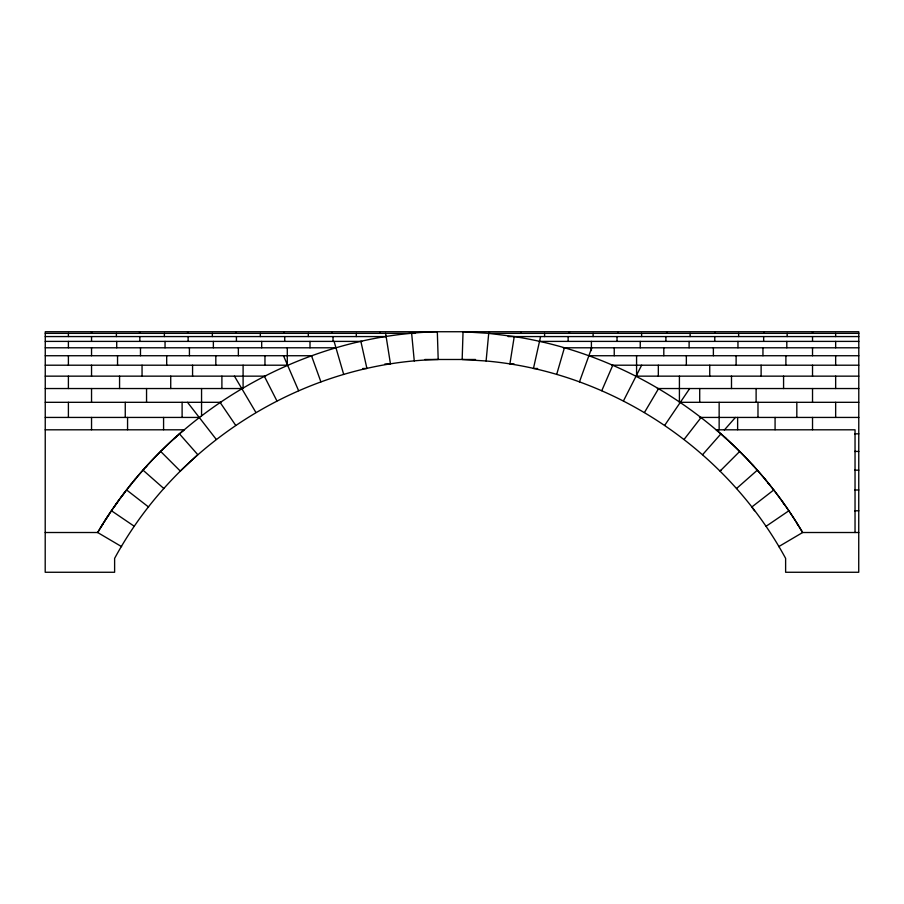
<?xml version="1.0" encoding="UTF-8"?>
<svg xmlns="http://www.w3.org/2000/svg" width="904" height="904" viewBox="0 0 904 904"><rect width="100%" height="100%" fill="white"/><g stroke="black" fill="none" stroke-linecap="round" stroke-linejoin="round"><path stroke-width="1.36" d="M97.722 532.512C167.082 413.512 299.631 335.147 437.321 331.734L438.191 359.487C305.021 362.56 177.952 441.412 114.616 558.378L114.616 572.266L45.2 572.266L45.268 331.734L858.8 331.734L858.732 572.266L785.621 572.266L785.621 558.378C726.172 448.576 610.607 371.928 486.103 360.99L488.872 331.734M858.8 532.512L802.582 532.512C741.811 428.654 633.128 354.944 514.24 336.57L509.89 363.996L514.116 363.996M540.581 336.57L533.45 368.493L537.609 368.493M556.672 374.448L564.412 347.791M579.475 381.861L591.736 347.791M601.77 390.686L612.799 365.205M623.466 400.89L641.648 365.205M644.484 412.439L658.609 388.539M100.48 527.913L103.305 523.326M104.717 521.032L109.169 514.286M664.734 425.287L689.695 388.539M113.701 507.585L119.147 499.889M120.74 497.72L124.82 492.352M684.125 439.378L701.142 417.433M129.78 485.968L131.475 483.877M134.029 480.736L135.724 478.645M702.611 454.655L720.963 433.83M724.364 429.976L735.415 417.433M145.42 467.436L147.25 465.458M739.721 451.424L720.092 471.063L720.985 470.17M173.873 438.734L176.901 436.056M181.941 431.592L183.964 429.807L45.2 429.807M736.511 488.544L757.337 470.17M773.734 489.991L751.8 507.008L754.546 510.794M765.891 526.41L788.853 510.794M778.683 546.649L802.639 532.512A409.58 409.58 0 0 0 716.318 429.807L855.037 429.807L855.037 532.512M45.268 333.35L414.902 333.35M486.103 360.99L462.17 359.487L463.04 331.734L488.714 333.35L858.8 333.35M45.268 336.57L386.132 336.57M508.071 336.57L858.8 336.57M45.268 341.396L362.029 341.396M539.507 341.396L858.8 341.396M45.268 347.791L335.949 347.791M563.328 347.791L858.8 347.791M45.268 355.735L312.095 355.735M588.877 355.735L858.8 355.735M424.823 359.487L475.549 359.487M384.867 363.996L390.471 363.996L385.624 333.35M45.268 365.205L287.574 365.205M611.714 365.205L858.8 365.205M362.685 368.493L366.922 368.493L360.865 341.396M45.268 376.154L265.595 376.154M636.066 376.154L858.8 376.154M45.268 388.539L241.752 388.539M657.344 388.539L858.8 388.539M45.268 402.314L220.904 402.314M680.328 402.314L858.8 402.314M45.268 417.433L199.23 417.433M699.515 417.433L858.8 417.433M854.596 433.83L858.8 433.83M854.596 451.424L858.8 451.424M854.596 470.17L858.8 470.17M854.596 489.991L858.8 489.991M854.596 510.794L858.8 510.794M45.2 532.512L97.655 532.512L121.622 546.649M488.714 333.35L514.24 336.57M134.041 526.117L111.508 510.794M126.639 489.991L148.572 507.008M716.273 429.807L718.296 431.592M724.353 436.948L726.375 438.734M143.035 470.17L163.861 488.544M160.652 451.424L180.28 471.063L197.761 454.655L179.399 433.83M752.071 464.464L753.902 466.441M764.513 478.645L766.208 480.736M767.914 482.826L769.609 484.928M187.501 402.314L216.237 439.378M782.649 502.093L784.209 504.285M220.034 402.314L235.639 425.287M796.932 523.326L798.345 525.619M234.43 376.154L255.888 412.439M264.296 376.154L276.895 400.89M283.483 355.735L298.602 390.686M311.484 355.735L320.897 381.861M334.096 341.396L343.701 374.448M411.648 333.35L414.269 360.99M835.658 333.35L835.658 336.57M835.658 341.396L835.658 347.791M835.658 355.735L835.658 365.205M835.658 376.154L835.658 388.539M835.658 402.314L835.658 417.433M812.526 331.734L812.526 333.35M812.526 336.57L812.526 341.396M812.526 347.791L812.526 355.735M812.526 365.205L812.526 376.154M812.526 388.539L812.526 402.314M812.526 417.433L812.526 429.728M796.819 402.314L796.819 417.433M787.147 333.35L787.147 336.57M786.808 341.396L786.808 347.791M785.892 355.735L785.892 365.205M783.576 376.154L783.576 388.539M775.078 417.433L775.078 429.728M763.903 331.734L763.903 333.35M763.654 336.57L763.654 341.396M762.953 347.791L762.953 355.735M761.123 365.205L761.123 376.154M757.981 402.314L757.981 417.433M756.117 388.539L756.117 402.314M738.636 333.35L738.636 336.57M737.958 341.396L737.958 347.791M737.63 417.433L737.63 429.728M736.116 355.735L736.116 365.205M731.494 376.154L731.494 388.539M719.143 402.314L719.143 429.773M715.29 331.734L715.29 333.35M714.77 336.57L714.77 341.396M713.38 347.791L713.38 355.735M709.73 365.205L709.73 376.154M699.707 388.539L699.707 402.314M690.125 333.35L690.125 336.57M689.108 341.396L689.108 347.791M686.351 355.735L686.351 365.205M679.412 376.154L679.412 402.596M666.666 331.734L666.666 333.35M665.898 336.57L665.898 341.396M663.807 347.791L663.807 355.735M658.327 365.205L658.327 376.154M641.614 333.35L641.614 336.57M640.247 341.396L640.247 347.791M636.574 355.735L636.574 375.928M618.053 331.734L618.053 333.35M617.025 336.57L617.025 341.396M614.234 347.791L614.234 355.735M593.103 333.35L593.103 336.57M591.397 341.396L591.397 350.594M569.43 331.734L569.43 333.35M568.153 336.57L568.153 341.396M544.592 333.35L544.592 336.57M520.806 331.734L520.806 333.35M379.793 331.734L379.793 333.35M356.3 333.35L356.3 336.57M333.022 336.57L333.022 341.396M331.757 331.734L331.757 333.35M310.004 341.396L310.004 347.791M308.309 333.35L308.309 336.57M287.291 347.791L287.291 365.363M284.726 336.57L284.726 341.396M283.709 331.734L283.709 333.35M264.962 355.735L264.962 365.205M261.685 341.396L261.685 347.791M260.329 333.35L260.329 336.57M243.097 365.205L243.097 388.517M238.362 347.791L238.362 355.735M236.43 336.57L236.43 341.396M235.673 331.734L235.673 333.35M221.898 376.154L221.898 388.539M215.819 355.735L215.819 365.205M213.367 341.396L213.367 347.791M212.35 333.35L212.35 336.57M201.558 388.539L201.558 415.829M192.575 365.205L192.575 376.154M189.422 347.791L189.422 355.735M188.134 336.57L188.134 341.396M187.625 331.734L187.625 333.35M182.111 402.314L182.111 417.433M170.732 376.154L170.732 388.539M166.686 355.735L166.686 365.205M165.048 341.396L165.048 347.791M164.37 333.35L164.37 336.57M163.579 417.433L163.579 429.728M146.55 388.539L146.55 402.314M142.052 365.205L142.052 376.154M140.482 347.791L140.482 355.735M139.837 336.57L139.837 341.396M139.589 331.734L139.589 333.35M127.566 417.433L127.566 429.728M125.26 402.314L125.26 417.433M119.565 376.154L119.565 388.539M117.543 355.735L117.543 365.205M116.718 341.396L116.718 347.791M116.39 333.35L116.39 336.57M91.541 331.734L91.541 333.35M91.541 336.57L91.541 341.396M91.541 347.791L91.541 355.735M91.541 365.205L91.541 376.154M91.541 388.539L91.541 402.314M91.541 417.433L91.541 429.728M68.399 333.35L68.399 336.57M68.399 341.396L68.399 347.791M68.399 355.735L68.399 365.205M68.399 376.154L68.399 388.539M68.399 402.314L68.399 417.433M97.655 532.512A409.58 409.58 0 0 1 183.964 429.807"/></g></svg>
